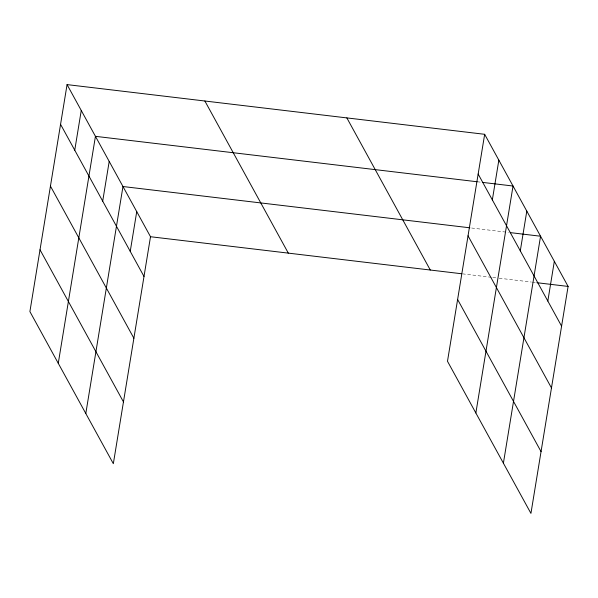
<?xml version="1.0" encoding="UTF-8"?>
<svg xmlns="http://www.w3.org/2000/svg" width="598" height="598" viewBox="0 0 598 598"><rect width="100%" height="100%" fill="white"/><g stroke="black" fill="none" stroke-linecap="round" stroke-linejoin="round"><path stroke-width="0.45" stroke-dasharray="2.99 2.24" d="M477.204 181.762L480.874 182.196M471.665 228.025L508.412 232.398M462.448 273.847L491.848 277.345M492.767 277.457L497.357 278.003M499.195 278.22L531.353 282.047M532.272 282.159L535.943 282.592"/><path stroke-width="0.9" d="M67.066 84.61L29.9 311.58L113.336 463.697L150.509 236.726L67.066 84.61L484.664 134.303L568.1 286.42L530.934 513.39L447.491 361.274L484.664 134.303M74.75 150.195L81.253 110.466M58.268 363.3L95.441 136.329L477.204 181.762M102.699 201.16L109.202 161.43M85.806 413.495L122.971 186.524L469.826 227.801M130.237 251.362L136.74 211.625M492.341 199.896L498.844 160.159M475.859 412.994L513.032 186.023L482.713 182.412M520.29 250.854L526.801 211.124M503.396 463.196L540.562 236.225L510.251 232.615M547.828 301.056L554.331 261.326M150.509 236.726L461.529 273.742M536.862 282.704L568.1 286.42M478.153 174.033L561.597 326.157M468.04 235.821L551.476 387.945M457.612 299.486L541.048 451.602M346.855 117.903L430.291 270.019M204.875 101.01L288.311 253.126M60.562 124.339L143.998 276.455M50.441 186.128L133.885 338.244M40.021 249.792L123.457 401.908"/></g></svg>
